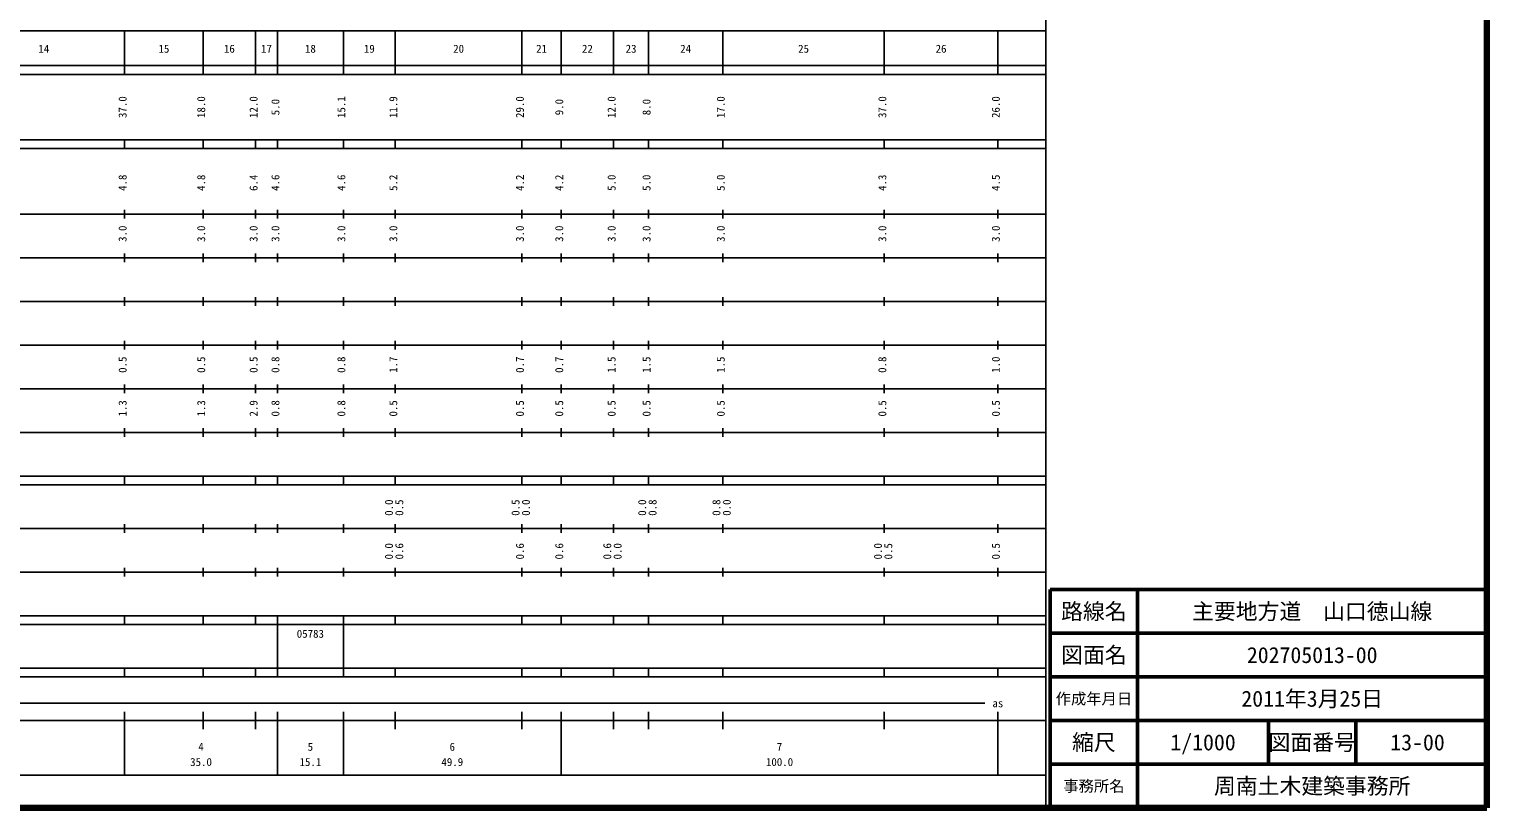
# Model space of a CAD drawing. Units: millimetres on the paper, enlarged 1000 times. Extents: x 40000 to 680000, y 20000 to 380000.
# Drawn here: x 346137 to 680000, y 20000 to 198357 of the extents above; entities that cross this region are included whole.
import ezdxf
from ezdxf.enums import TextEntityAlignment as Align

# ---------------------------------------------------------------- set-up
doc = ezdxf.new("R2010")
doc.units = ezdxf.units.MM
doc.header["$LTSCALE"] = 1000
for name, color, linetype, lineweight in [('M-TTL', 2, 'Continuous', 140), ('M-TTL-BAND', 7, 'Continuous', 25), ('M-TTL-FRAM', 2, 'Continuous', 50), ('M-TTL-LINE', 7, 'Continuous', 50)]:
    doc.layers.add(name, color=color, linetype=linetype, lineweight=lineweight)
doc.layers.add('M-TTL-TXT', color=7, linetype='Continuous')
doc.styles.add('ＭＳ ゴシック', font='')
doc.styles.get('ＭＳ ゴシック').set_extended_font_data('MS Gothic')

msp = doc.modelspace()

# ---------------------------------------------------------------- linework, layer by layer
at = {"layer": 'M-TTL'}
for p, q in [((680000, 20000), (680000, 380000)), ((40000, 20000), (680000, 20000))]:
    msp.add_line(p, q, dxfattribs=at)
at = {"layer": 'M-TTL-BAND'}
for p, q in [((579000, 20000), (579000, 370000)), ((68000, 198000), (579000, 198000)), ((368000, 188000), (368000, 198000)), ((386000, 188000), (386000, 198000)), ((398000, 188000), (398000, 198000)), ((403000, 188000), (403000, 198000)), ((418100, 188000), (418100, 198000)), ((430000, 188000), (430000, 198000)), ((459000, 188000), (459000, 198000)), ((468000, 188000), (468000, 198000)), ((480000, 188000), (480000, 198000)), ((488000, 188000), (488000, 198000)), ((505000, 188000), (505000, 198000)), ((542000, 188000), (542000, 198000)), ((568000, 188000), (568000, 198000)), ((40000, 190000), (579000, 190000)), ((40000, 188000), (579000, 188000)), ((40000, 173000), (579000, 173000)), ((40000, 171000), (579000, 171000)), ((368000, 171000), (368000, 173000)), ((386000, 171000), (386000, 173000)), ((398000, 171000), (398000, 173000)), ((403000, 171000), (403000, 173000)), ((418100, 171000), (418100, 173000)), ((430000, 171000), (430000, 173000)), ((459000, 171000), (459000, 173000)), ((468000, 171000), (468000, 173000)), ((480000, 171000), (480000, 173000)), ((488000, 171000), (488000, 173000)), ((505000, 171000), (505000, 173000)), ((542000, 171000), (542000, 173000)), ((568000, 171000), (568000, 173000)), ((368000, 155000), (368000, 157000)), ((386000, 155000), (386000, 157000)), ((398000, 155000), (398000, 157000)), ((403000, 155000), (403000, 157000)), ((418100, 155000), (418100, 157000)), ((430000, 155000), (430000, 157000)), ((459000, 155000), (459000, 157000)), ((468000, 155000), (468000, 157000)), ((480000, 155000), (480000, 157000)), ((488000, 155000), (488000, 157000)), ((505000, 155000), (505000, 157000)), ((542000, 155000), (542000, 157000)), ((568000, 155000), (568000, 157000)), ((40000, 156000), (579000, 156000)), ((368000, 145000), (368000, 147000)), ((386000, 145000), (386000, 147000)), ((398000, 145000), (398000, 147000)), ((403000, 145000), (403000, 147000)), ((418100, 145000), (418100, 147000)), ((430000, 145000), (430000, 147000)), ((459000, 145000), (459000, 147000)), ((468000, 145000), (468000, 147000)), ((480000, 145000), (480000, 147000)), ((488000, 145000), (488000, 147000)), ((505000, 145000), (505000, 147000)), ((542000, 145000), (542000, 147000)), ((568000, 145000), (568000, 147000)), ((46000, 146000), (579000, 146000)), ((368000, 135000), (368000, 137000)), ((386000, 135000), (386000, 137000)), ((398000, 135000), (398000, 137000)), ((403000, 135000), (403000, 137000)), ((418100, 135000), (418100, 137000)), ((430000, 135000), (430000, 137000)), ((459000, 135000), (459000, 137000)), ((468000, 135000), (468000, 137000)), ((480000, 135000), (480000, 137000)), ((488000, 135000), (488000, 137000)), ((505000, 135000), (505000, 137000)), ((542000, 135000), (542000, 137000)), ((568000, 135000), (568000, 137000)), ((52000, 136000), (579000, 136000)), ((368000, 125000), (368000, 127000)), ((386000, 125000), (386000, 127000)), ((398000, 125000), (398000, 127000)), ((403000, 125000), (403000, 127000)), ((418100, 125000), (418100, 127000)), ((430000, 125000), (430000, 127000)), ((459000, 125000), (459000, 127000)), ((468000, 125000), (468000, 127000)), ((480000, 125000), (480000, 127000)), ((488000, 125000), (488000, 127000)), ((505000, 125000), (505000, 127000)), ((542000, 125000), (542000, 127000)), ((568000, 125000), (568000, 127000)), ((46000, 126000), (579000, 126000)), ((368000, 115000), (368000, 117000)), ((386000, 115000), (386000, 117000)), ((398000, 115000), (398000, 117000)), ((403000, 115000), (403000, 117000)), ((418100, 115000), (418100, 117000)), ((430000, 115000), (430000, 117000)), ((459000, 115000), (459000, 117000)), ((468000, 115000), (468000, 117000)), ((480000, 115000), (480000, 117000)), ((488000, 115000), (488000, 117000)), ((505000, 115000), (505000, 117000)), ((542000, 115000), (542000, 117000)), ((568000, 115000), (568000, 117000)), ((52000, 116000), (579000, 116000)), ((368000, 105000), (368000, 107000)), ((386000, 105000), (386000, 107000)), ((398000, 105000), (398000, 107000)), ((403000, 105000), (403000, 107000)), ((418100, 105000), (418100, 107000)), ((430000, 105000), (430000, 107000)), ((459000, 105000), (459000, 107000)), ((468000, 105000), (468000, 107000)), ((480000, 105000), (480000, 107000)), ((488000, 105000), (488000, 107000)), ((505000, 105000), (505000, 107000)), ((542000, 105000), (542000, 107000)), ((568000, 105000), (568000, 107000)), ((46000, 106000), (579000, 106000)), ((40000, 96000), (579000, 96000)), ((40000, 94000), (579000, 94000)), ((368000, 94000), (368000, 96000)), ((386000, 94000), (386000, 96000)), ((398000, 94000), (398000, 96000)), ((403000, 94000), (403000, 96000)), ((418100, 94000), (418100, 96000)), ((430000, 94000), (430000, 96000)), ((459000, 94000), (459000, 96000)), ((468000, 94000), (468000, 96000)), ((480000, 94000), (480000, 96000)), ((488000, 94000), (488000, 96000)), ((505000, 94000), (505000, 96000)), ((542000, 94000), (542000, 96000)), ((568000, 94000), (568000, 96000)), ((49000, 84000), (579000, 84000)), ((368000, 83000), (368000, 85000)), ((386000, 83000), (386000, 85000)), ((398000, 83000), (398000, 85000)), ((403000, 83000), (403000, 85000)), ((418100, 83000), (418100, 85000)), ((430000, 83000), (430000, 85000)), ((459000, 83000), (459000, 85000)), ((468000, 83000), (468000, 85000)), ((480000, 83000), (480000, 85000)), ((488000, 83000), (488000, 85000)), ((505000, 83000), (505000, 85000)), ((542000, 83000), (542000, 85000)), ((568000, 83000), (568000, 85000)), ((40000, 74000), (579000, 74000)), ((368000, 73000), (368000, 75000)), ((386000, 73000), (386000, 75000)), ((398000, 73000), (398000, 75000)), ((403000, 73000), (403000, 75000)), ((418100, 73000), (418100, 75000)), ((430000, 73000), (430000, 75000)), ((459000, 73000), (459000, 75000)), ((468000, 73000), (468000, 75000)), ((480000, 73000), (480000, 75000)), ((488000, 73000), (488000, 75000)), ((505000, 73000), (505000, 75000)), ((542000, 73000), (542000, 75000)), ((568000, 73000), (568000, 75000)), ((40000, 64000), (579000, 64000)), ((368000, 62000), (368000, 64000)), ((386000, 62000), (386000, 64000)), ((398000, 62000), (398000, 64000)), ((403000, 62000), (403000, 64000)), ((418100, 62000), (418100, 64000)), ((430000, 62000), (430000, 64000)), ((459000, 62000), (459000, 64000)), ((468000, 62000), (468000, 64000)), ((480000, 62000), (480000, 64000)), ((488000, 62000), (488000, 64000)), ((505000, 62000), (505000, 64000)), ((542000, 62000), (542000, 64000)), ((568000, 62000), (568000, 64000)), ((40000, 62000), (579000, 62000)), ((403000, 52000), (403000, 62000)), ((418100, 52000), (418100, 62000)), ((40000, 52000), (579000, 52000)), ((368000, 50000), (368000, 52000)), ((386000, 50000), (386000, 52000)), ((398000, 50000), (398000, 52000)), ((403000, 50000), (403000, 52000)), ((418100, 50000), (418100, 52000)), ((430000, 50000), (430000, 52000)), ((459000, 50000), (459000, 52000)), ((468000, 50000), (468000, 52000)), ((480000, 50000), (480000, 52000)), ((488000, 50000), (488000, 52000)), ((505000, 50000), (505000, 52000)), ((542000, 50000), (542000, 52000)), ((568000, 50000), (568000, 52000)), ((40000, 50000), (579000, 50000)), ((71000, 44000), (565000, 44000)), ((368000, 27500), (368000, 42000)), ((386000, 38000), (386000, 42000)), ((398000, 38000), (398000, 42000)), ((403000, 27500), (403000, 42000)), ((418100, 27500), (418100, 42000)), ((430000, 38000), (430000, 42000)), ((459000, 38000), (459000, 42000)), ((468000, 27500), (468000, 42000)), ((480000, 38000), (480000, 42000)), ((488000, 38000), (488000, 42000)), ((505000, 38000), (505000, 42000)), ((542000, 38000), (542000, 42000)), ((568000, 27500), (568000, 42000)), ((40000, 40000), (579000, 40000)), ((68000, 27500), (579000, 27500))]:
    msp.add_line(p, q, dxfattribs=at)
at = {"layer": 'M-TTL-FRAM'}
for p, q in [((680000, 70000), (580000, 70000)), ((580000, 70000), (580000, 20000))]:
    msp.add_line(p, q, dxfattribs=at)
at = {"layer": 'M-TTL-LINE'}
for p, q in [((600000, 70000), (600000, 20000)), ((680000, 60000), (580000, 60000)), ((680000, 50000), (580000, 50000)), ((680000, 40000), (580000, 40000)), ((630000, 40000), (630000, 30000)), ((650000, 40000), (650000, 30000)), ((680000, 30000), (580000, 30000))]:
    msp.add_line(p, q, dxfattribs=at)

# ---------------------------------------------------------------- texts
at = {"layer": 'M-TTL-BAND', "style": 'ＭＳ ゴシック'}
for s, p in [('14', (349500, 192405)), ('15', (377000, 192405)), ('16', (392000, 192405)), ('17', (400500, 192405)), ('18', (410550, 192405)), ('19', (424050, 192405)), ('20', (444500, 192405)), ('21', (463500, 192405)), ('22', (474000, 192405)), ('23', (484000, 192405)), ('24', (496500, 192405)), ('25', (523500, 192405)), ('26', (555000, 192405)), ('as', (568000, 42500)), ('4', (385500, 32523)), ('5', (410550, 32523)), ('6', (443050, 32523)), ('7', (518000, 32523)), ('35.0', (385500, 29033)), ('15.1', (410550, 29033)), ('49.9', (443050, 29033)), ('100.0', (518000, 29033))]:
    msp.add_text(s, height=1833, dxfattribs=at).set_placement(p, align=Align.BOTTOM_CENTER)
for s, p in [('37.0', (369000, 180500)), ('18.0', (387000, 180500)), ('12.0', (399000, 180500)), ('5.0', (404000, 180500)), ('15.1', (419100, 180500)), ('11.9', (431000, 180500)), ('29.0', (460000, 180500)), ('9.0', (469000, 180500)), ('12.0', (481000, 180500)), ('8.0', (489000, 180500)), ('17.0', (506000, 180500)), ('37.0', (543000, 180500)), ('26.0', (569000, 180500)), ('4.8', (369000, 163174)), ('4.8', (387000, 163174)), ('6.4', (399000, 163174)), ('4.6', (404000, 163174)), ('4.6', (419100, 163174)), ('5.2', (431000, 163174)), ('4.2', (460000, 163174)), ('4.2', (469000, 163174)), ('5.0', (481000, 163174)), ('5.0', (489000, 163174)), ('5.0', (506000, 163174)), ('4.3', (543000, 163174)), ('4.5', (569000, 163174)), ('3.0', (369000, 151500)), ('3.0', (387000, 151500)), ('3.0', (399000, 151500)), ('3.0', (404000, 151500)), ('3.0', (419100, 151500)), ('3.0', (431000, 151500)), ('3.0', (460000, 151500)), ('3.0', (469000, 151500)), ('3.0', (481000, 151500)), ('3.0', (489000, 151500)), ('3.0', (506000, 151500)), ('3.0', (543000, 151500)), ('3.0', (569000, 151500)), ('0.5', (369000, 121500)), ('0.5', (387000, 121500)), ('0.5', (399000, 121500)), ('0.8', (404000, 121500)), ('0.8', (419100, 121500)), ('1.7', (431000, 121500)), ('0.7', (460000, 121500)), ('0.7', (469000, 121500)), ('1.5', (481000, 121500)), ('1.5', (489000, 121500)), ('1.5', (506000, 121500)), ('0.8', (543000, 121500)), ('1.0', (569000, 121500)), ('1.3', (369000, 111500)), ('1.3', (387000, 111500)), ('2.9', (399000, 111500)), ('0.8', (404000, 111500)), ('0.8', (419100, 111500)), ('0.5', (431000, 111500)), ('0.5', (460000, 111500)), ('0.5', (469000, 111500)), ('0.5', (481000, 111500)), ('0.5', (489000, 111500)), ('0.5', (506000, 111500)), ('0.5', (543000, 111500)), ('0.5', (569000, 111500)), ('0.0', (430000, 88764)), ('0.5', (432370, 88764)), ('0.5', (459000, 88764)), ('0.0', (461370, 88764)), ('0.0', (488000, 88764)), ('0.8', (490370, 88764)), ('0.8', (505000, 88764)), ('0.0', (507370, 88764)), ('0.0', (430000, 78764)), ('0.6', (432370, 78764)), ('0.6', (460000, 78764)), ('0.6', (469000, 78764)), ('0.6', (480000, 78764)), ('0.0', (482370, 78764)), ('0.0', (542000, 78764)), ('0.5', (544370, 78764)), ('0.5', (569000, 78764))]:
    msp.add_text(s, height=1833, rotation=90, dxfattribs=at).set_placement(p, align=Align.BOTTOM_CENTER)
msp.add_text('05783', height=1833, dxfattribs=at).set_placement((407425, 58405), align=Align.BOTTOM_LEFT)
at = {"layer": 'M-TTL-TXT', "style": 'ＭＳ ゴシック'}
for s, height, p in [('路線名', 3666, (590000, 65000)), ('路線名', 3666, (590000, 65000)), ('主要地方道\u3000山口徳山線', 3666, (640000, 65000)), ('図面名', 3666, (590000, 55000)), ('図面名', 3666, (590000, 55000)), ('202705013-00', 3666, (640000, 55000)), ('2011年3月25日', 3666, (640000, 45000)), ('作成年月日', 2566, (590000, 45000)), ('作成年月日', 2566, (590000, 45000)), ('縮尺', 3666, (590000, 35000)), ('縮尺', 3666, (590000, 35000)), ('1/1000', 3666, (615000, 35000)), ('図面番号', 3666, (640000, 35000)), ('図面番号', 3666, (640000, 35000)), ('13-00', 3666, (664125, 35000)), ('周南土木建築事務所', 3666, (640000, 25000)), ('事務所名', 2566, (590000, 25000)), ('事務所名', 2566, (590000, 25000))]:
    msp.add_text(s, height=height, dxfattribs=at).set_placement(p, align=Align.MIDDLE_CENTER)

doc.saveas('drawing.dxf')
